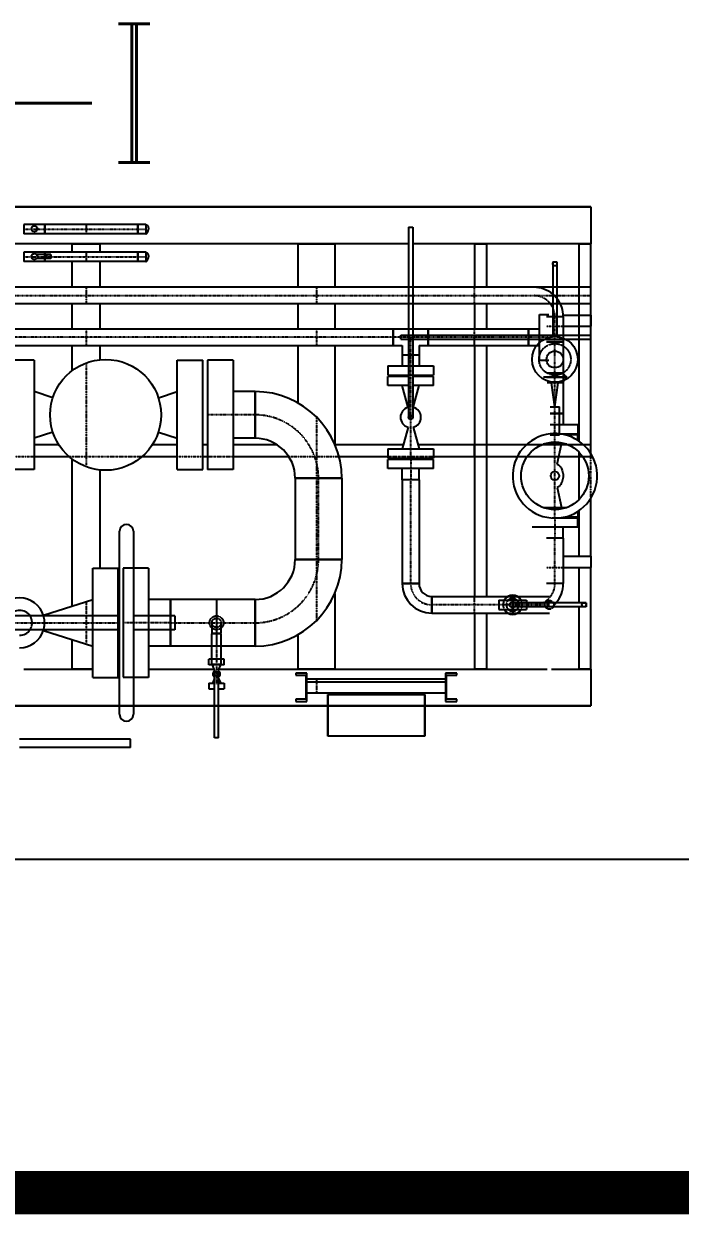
# Model space of a CAD drawing. Header units: millimetres. Extents: x -10011772 to -8149599, y 2847708 to 3434448.
# Drawn here: x -9516914 to -9512181, y 3139037 to 3147624 of the extents above; entities that cross this region are included whole.
import ezdxf

# ---------------------------------------------------------------- set-up
doc = ezdxf.new("R2010")
doc.units = ezdxf.units.MM
for name, pattern in [('DASHDOT2', [0.5, 0.25, -0.125, 0, -0.125]), ('DIVIDE2', [0.625, 0.25, -0.125, 0, -0.125, 0, -0.125]), ('HIDDEN2', [0.1875, 0.125, -0.0625])]:
    doc.linetypes.add(name, pattern=pattern)
doc.layers.add('总平面底图', color=9, linetype='Continuous')
doc.layers.add('电气-接地设计-接地线', color=3, linetype='接地线')
doc.styles.add('EESLTYPE', font='TXT.shx')
doc.styles.get("Standard").update_dxf_attribs({"font": 'romanc.SHX', "width": 0.75, "bigfont": 'hztxt.shx'})
doc.linetypes.add('接地线', pattern='A,500,["/",EESLTYPE,S=200,R=0,X=0,Y=-100],-200,60,-200', length=960)

# ---------------------------------------------------------------- blocks, each defined once
blk = doc.blocks.new('总平面底图 爆炸危险区 LOCATION I')
at = {"layer": '总平面底图'}
for p, q in [((212313.7, 109427.7), (218314.9, 109427.7)), ((218314.9, 107627.7), (212313.7, 107627.7)), ((212314.9, 107627.7), (218314.9, 107627.7)), ((236314.9, 107074.4), (206314.9, 107074.4))]:
    blk.add_line(p, q, dxfattribs=at)
at = {"layer": '总平面底图', "linetype": 'Continuous'}
for p, q in [((218314.9, 109427.7), (212314.9, 109427.7)), ((218314.9, 109427.7), (218314.9, 109294.4)), ((216270, 109364.4), (216270, 109348.1)), ((216346.1, 109364.4), (216270, 109364.4)), ((216346.1, 109364.4), (216346.1, 109348.1)), ((216346.1, 109331), (216346.1, 109364.4)), ((216681.1, 109364.4), (216346.1, 109364.4)), ((216681.1, 109331), (216681.1, 109364.4)), ((216681.1, 109364.4), (216681.1, 109347.7)), ((216709.7, 109364.4), (216681.1, 109364.4)), ((216709.7, 109364.4), (216709.7, 109347.7)), ((216270, 109348.1), (216270, 109331)), ((216346.1, 109331), (216270, 109331)), ((216297.4, 109348.7), (216297.4, 109348.7)), ((216297.4, 109348.1), (216297.4, 109348.7)), ((216318.7, 109348.7), (216318.7, 109348.7)), ((216318.7, 109348.1), (216318.7, 109348.7)), ((216346.1, 109348.1), (216346.1, 109331)), ((216681.1, 109331), (216346.1, 109331)), ((216681.1, 109347.7), (216681.1, 109331)), ((216709.7, 109331), (216681.1, 109331)), ((216709.7, 109347.7), (216709.7, 109331)), ((217657.4, 109354.8), (217664.9, 109354.8)), ((217657.4, 109354.8), (217657.4, 108965.2)), ((217664.9, 109354.8), (217672.4, 109354.8)), ((217672.4, 109354.8), (217672.4, 108965.2)), ((217657.4, 109294.4), (212527.6, 109294.4)), ((216444.1, 109264.4), (216444.1, 109294.4)), ((216444.1, 109294.4), (216545.7, 109294.4)), ((216545.7, 109264.4), (216545.7, 109294.4)), ((217258.2, 109294.4), (217391.6, 109294.4)), ((217258.2, 109294.4), (217258.2, 109137.9)), ((217391.6, 109294.4), (217391.6, 109137.9)), ((218314.9, 109294.4), (217672.4, 109294.4)), ((217894.9, 109294.4), (217938.6, 109294.4)), ((217894.9, 109294.4), (217894.9, 109137.9)), ((217938.6, 109294.4), (217938.6, 109137.9)), ((218271.2, 109294.4), (218271.2, 108583.3)), ((218271.2, 109294.4), (218314.9, 109294.4)), ((218314.9, 108537.2), (218314.9, 109294.4)), ((216270, 109264.4), (216270, 109248.1)), ((216346.1, 109264.4), (216270, 109264.4)), ((216270, 109248.1), (216270, 109231)), ((216346.1, 109231), (216270, 109231)), ((216297.4, 109248.7), (216297.4, 109248.7)), ((216297.4, 109248.1), (216297.4, 109248.7)), ((216367, 109256.2), (216315.6, 109256.2)), ((216367, 109241.2), (216315.6, 109241.2)), ((216346.1, 109264.4), (216346.1, 109256.2)), ((216346.1, 109256.2), (216346.1, 109264.4)), ((216681.1, 109264.4), (216346.1, 109264.4)), ((216346.1, 109241.2), (216346.1, 109231)), ((216346.1, 109231), (216346.1, 109241.2)), ((216681.1, 109231), (216346.1, 109231)), ((216367, 109256.2), (216367, 109248.7)), ((216367, 109248.7), (216367, 109241.2)), ((216444.1, 109137.9), (216444.1, 109231)), ((216545.7, 109137.9), (216545.7, 109231)), ((216681.1, 109231), (216681.1, 109264.4)), ((216681.1, 109264.4), (216681.1, 109247.7)), ((216709.7, 109264.4), (216681.1, 109264.4)), ((216681.1, 109247.7), (216681.1, 109231)), ((216709.7, 109231), (216681.1, 109231)), ((216709.7, 109264.4), (216709.7, 109247.7)), ((216709.7, 109247.7), (216709.7, 109231)), ((218177.4, 109230.1), (218184.9, 109230.1)), ((218177.4, 109230.1), (218177.4, 108959.9)), ((218184.9, 109230.1), (218192.4, 109230.1)), ((218192.4, 109230.1), (218192.4, 108959.9)), ((217657.4, 109137.9), (212388.6, 109137.9)), ((218314.9, 109137.9), (217672.4, 109137.9)), ((217657.4, 109077.6), (215029.9, 109077.6)), ((216444.1, 108987.9), (216444.1, 109077.6)), ((216545.7, 108987.9), (216545.7, 109077.6)), ((217258.2, 109077.6), (217258.2, 108987.9)), ((217391.6, 109077.6), (217391.6, 108987.9)), ((218314.9, 109077.6), (217672.4, 109077.6)), ((217894.9, 109077.6), (217894.9, 108987.9)), ((217938.6, 109077.6), (217938.6, 108987.9)), ((218129.5, 108965.2), (218129.5, 109040.3)), ((218129.5, 109040.3), (218162.9, 109040.3)), ((218177.4, 109031.5), (218154.7, 109031.5)), ((218177.4, 109031.5), (218154.7, 109031.5)), ((218215, 109031.5), (218192.4, 109031.5)), ((218215, 109031.5), (218192.4, 109031.5)), ((218214.9, 109037.8), (218314.9, 109037.8)), ((218215, 109031.5), (218215, 108954.6)), ((218314.9, 109037.8), (218314.9, 108997.7)), ((215029.9, 108987.9), (217601.4, 108987.9)), ((217601.4, 108927.6), (217601.4, 108987.9)), ((217601.4, 108987.9), (217657.4, 108987.9)), ((217601.4, 108987.9), (217601.4, 108957.7)), ((217672.4, 108987.9), (217728.4, 108987.9)), ((217728.4, 108965.2), (217728.4, 108987.9)), ((217728.4, 108987.9), (217728.4, 108965.2)), ((217728.4, 108987.9), (218089.7, 108987.9)), ((218089.7, 108965.2), (218089.7, 108987.9)), ((218089.7, 108987.9), (218129.5, 108987.9)), ((218089.7, 108987.9), (218089.7, 108965.2)), ((218215, 108997.7), (218314.9, 108997.7)), ((215029.9, 108927.6), (217601.4, 108927.6)), ((216444.1, 108837.1), (216444.1, 108927.6)), ((216545.7, 108876.8), (216545.7, 108927.6)), ((217258.2, 108927.6), (217258.2, 108721.1)), ((217391.6, 108927.6), (217391.6, 108571.7)), ((217601.4, 108957.7), (217601.4, 108927.6)), ((217601.4, 108927.6), (217634.7, 108927.6)), ((217629.1, 108957.7), (217629.1, 108965.2)), ((217629.1, 108965.2), (217657.4, 108965.2)), ((217629.1, 108950.2), (217629.1, 108957.7)), ((217629.1, 108950.2), (217657.4, 108950.2)), ((217634.7, 108927.6), (217634.7, 108894.2)), ((217657.4, 108950.2), (217657.4, 108669)), ((217672.4, 108965.2), (218314.9, 108965.2)), ((217672.4, 108950.2), (218314.9, 108950.2)), ((217672.4, 108950.2), (217672.4, 108669)), ((217695, 108927.6), (217728.4, 108927.6)), ((217695, 108927.6), (217695, 108894.2)), ((217728.4, 108927.6), (217728.4, 108950.2)), ((217728.4, 108950.2), (217728.4, 108927.6)), ((217728.4, 108927.6), (218089.7, 108927.6)), ((217894.9, 108927.6), (217894.9, 108022.9)), ((217938.6, 108927.6), (217938.6, 108022.9)), ((218089.7, 108927.6), (218089.7, 108950.2)), ((218089.7, 108950.2), (218089.7, 108927.6)), ((218089.7, 108927.6), (218129.5, 108927.6)), ((218129.5, 108875.2), (218129.5, 108950.2)), ((217634.7, 108894.2), (217657.4, 108894.2)), ((217634.7, 108894.2), (217634.7, 108854.4)), ((217634.7, 108894.2), (217657.4, 108894.2)), ((217672.4, 108894.2), (217695, 108894.2)), ((217672.4, 108894.2), (217695, 108894.2)), ((217695, 108894.2), (217695, 108854.4)), ((216306.9, 108874.6), (216214.9, 108874.6)), ((216306.9, 108874.6), (216306.9, 108677.7)), ((216822.8, 108677.7), (216822.8, 108874.6)), ((216822.8, 108874.6), (216914.9, 108874.6)), ((216914.9, 108677.7), (216914.9, 108874.6)), ((216932.4, 108874.6), (216932.4, 108677.7)), ((217024.5, 108874.6), (216932.4, 108874.6)), ((217024.5, 108874.6), (217024.5, 108677.7)), ((217582.3, 108854.4), (217657.4, 108854.4)), ((217582.3, 108854.4), (217582.3, 108821.1)), ((217672.4, 108854.4), (217747.4, 108854.4)), ((217747.4, 108854.4), (217747.4, 108821.1)), ((218129.5, 108875.2), (218162.9, 108875.2)), ((217582.3, 108821.1), (217657.4, 108821.1)), ((217657.4, 108816.6), (217582.3, 108816.6)), ((217582.3, 108783.3), (217582.3, 108816.6)), ((217672.4, 108821.1), (217747.4, 108821.1)), ((217747.4, 108816.6), (217672.4, 108816.6)), ((217747.4, 108783.3), (217747.4, 108816.6)), ((218212.7, 108793.6), (218218.6, 108802.4)), ((216307, 108761.9), (216307, 108677.7)), ((216374.7, 108739.7), (216307, 108761.9)), ((216755, 108739.7), (216822.8, 108761.9)), ((216822.8, 108593.6), (216822.8, 108761.9)), ((217103.8, 108761.9), (217024.5, 108761.9)), ((217103.8, 108761.9), (217103.8, 108677.7)), ((217103.8, 108593.6), (217103.8, 108761.9)), ((217657.4, 108783.3), (217582.3, 108783.3)), ((217657.4, 108783.3), (217634.7, 108783.3)), ((217655.5, 108704.7), (217634.7, 108783.3)), ((217695, 108783.3), (217672.4, 108783.3)), ((217747.4, 108783.3), (217672.4, 108783.3)), ((217674.3, 108704.7), (217695, 108783.3)), ((218212.7, 108793.6), (218157.1, 108793.6)), ((218184.9, 108706.3), (218173.2, 108793.6)), ((218184.9, 108706.3), (218196.5, 108793.6)), ((218215, 108797.1), (218215, 108682.9)), ((216306.9, 108677.7), (216306.9, 108480.9)), ((216307, 108677.7), (216307, 108593.6)), ((216822.8, 108480.9), (216822.8, 108677.7)), ((216914.9, 108480.9), (216914.9, 108677.7)), ((216932.4, 108677.7), (216932.4, 108480.9)), ((217024.5, 108677.7), (217024.5, 108480.9)), ((217103.8, 108677.7), (217103.8, 108593.6)), ((218168.2, 108706.3), (218201.5, 108706.3)), ((218201.5, 108606.3), (218201.5, 108706.3)), ((218201.5, 108682.9), (218215, 108682.9)), ((218215, 108682.9), (218201.5, 108682.9)), ((218215, 108682.9), (218215, 108643.1)), ((217655.5, 108633.4), (217634.7, 108554.8)), ((217674.3, 108633.4), (217695, 108554.8)), ((218201.5, 108643.1), (218267.4, 108643.1)), ((218267.4, 108643.1), (218267.4, 108609.7)), ((216374.7, 108615.7), (216307, 108593.6)), ((216755, 108615.7), (216822.8, 108593.6)), ((217103.8, 108593.6), (217024.5, 108593.6)), ((218168.2, 108606.3), (218201.5, 108606.3)), ((218201.5, 108609.7), (218267.4, 108609.7)), ((218267.4, 108605.3), (218222.9, 108605.3)), ((218267.4, 108585.8), (218267.4, 108605.3)), ((216306.9, 108571.4), (216395.5, 108571.4)), ((216734.3, 108571.4), (216822.8, 108571.4)), ((216914.9, 108571.4), (216932.4, 108571.4)), ((217024.5, 108571.4), (217180.7, 108571.4)), ((217391.7, 108571.4), (217639.1, 108571.4)), ((217582.3, 108554.8), (217664.9, 108554.8)), ((217582.3, 108554.8), (217582.3, 108521.5)), ((217634.7, 108554.8), (217695, 108554.8)), ((217664.9, 108554.8), (217747.4, 108554.8)), ((217690.7, 108571.4), (217894.9, 108571.4)), ((217747.4, 108554.8), (217747.4, 108521.5)), ((217894.9, 108571.4), (217894.9, 108527.7)), ((217894.9, 108527.7), (217894.9, 108571.4)), ((217894.9, 108571.4), (218314.9, 108571.4)), ((218184.9, 108572), (218142.3, 108572)), ((218227.4, 108572), (218184.9, 108572)), ((218193.5, 108500), (218208.2, 108572)), ((218271.2, 108543.8), (218271.2, 108371.6)), ((216306.9, 108527.7), (216432.6, 108527.7)), ((216444.1, 107988.1), (216444.1, 108518.3)), ((216697.2, 108527.7), (216822.8, 108527.7)), ((216914.9, 108527.7), (216932.4, 108527.7)), ((217024.5, 108527.7), (217225, 108527.7)), ((217406.5, 108527.7), (217582.3, 108527.7)), ((217582.3, 108521.5), (217664.9, 108521.5)), ((217664.9, 108517), (217582.3, 108517)), ((217582.3, 108483.7), (217582.3, 108517)), ((217664.9, 108521.5), (217747.4, 108521.5)), ((217747.4, 108517), (217664.9, 108517)), ((217747.4, 108527.7), (217894.9, 108527.7)), ((217747.4, 108483.7), (217747.4, 108517)), ((217894.9, 108527.7), (218314.9, 108527.7)), ((216306.9, 108480.9), (216214.9, 108480.9)), ((216545.7, 108124.6), (216545.7, 108478.6)), ((216822.8, 108480.9), (216914.9, 108480.9)), ((217024.5, 108480.9), (216932.4, 108480.9)), ((217664.9, 108483.7), (217582.3, 108483.7)), ((217634.7, 108443.9), (217634.7, 108483.7)), ((217747.4, 108483.7), (217664.9, 108483.7)), ((217695, 108443.9), (217695, 108483.7)), ((217416.6, 108449.1), (217248.3, 108449.1)), ((217248.3, 108449.1), (217248.3, 108156.3)), ((217248.3, 108449.1), (217416.6, 108449.1)), ((217416.6, 108449.1), (217416.6, 108156.3)), ((217664.9, 108443.9), (217634.7, 108443.9)), ((217664.9, 108443.9), (217634.7, 108443.9)), ((217634.7, 108443.9), (217634.7, 108068.9)), ((217695, 108443.9), (217664.9, 108443.9)), ((217695, 108443.9), (217664.9, 108443.9)), ((217695, 108443.9), (217695, 108068.9)), ((218193.5, 108415.4), (218208.2, 108343.5)), ((218314.9, 108167.8), (218314.9, 108378.2)), ((218142.3, 108343.5), (218184.9, 108343.5)), ((218184.9, 108343.5), (218227.4, 108343.5)), ((218267.4, 108329.6), (218267.4, 108310.1)), ((218271.2, 108332.1), (218271.2, 108167.8)), ((218267.4, 108305.7), (218195.6, 108305.7)), ((218222.9, 108310.1), (218267.4, 108310.1)), ((218267.4, 108272.4), (218267.4, 108305.7)), ((216614.9, 107597.7), (216614.9, 108257.7)), ((216664.9, 108257.7), (216664.9, 107597.7)), ((218184.9, 108272.4), (218102.3, 108272.4)), ((218267.4, 108272.4), (218184.9, 108272.4)), ((218215, 108232.5), (218215, 108272.4)), ((218184.9, 108232.5), (218154.7, 108232.5)), ((218184.9, 108232.5), (218154.7, 108232.5)), ((218215, 108232.5), (218184.9, 108232.5)), ((218215, 108232.5), (218184.9, 108232.5)), ((218215, 108232.5), (218215, 108068.9)), ((217248.3, 108156.3), (217416.6, 108156.3)), ((217416.6, 108156.3), (217248.3, 108156.3)), ((218215, 108167.8), (218314.9, 108167.8)), ((218314.9, 108167.8), (218314.9, 108127.7)), ((216518.4, 107952.7), (216518.4, 108124.6)), ((216518.4, 108124.6), (216610.5, 108124.6)), ((216610.5, 107952.7), (216610.5, 108124.6)), ((216720.1, 108124.6), (216664.9, 108124.6)), ((216720.1, 108124.6), (216720.1, 107952.7)), ((218215, 108127.7), (218314.9, 108127.7)), ((218271.2, 108127.7), (218271.2, 108000.2)), ((218314.9, 107761.1), (218314.9, 108127.7)), ((217634.7, 108068.9), (217695, 108068.9)), ((217664.9, 108068.9), (217634.7, 108068.9)), ((217695, 108068.9), (217664.9, 108068.9)), ((218215, 108068.9), (218154.7, 108068.9)), ((218184.9, 108068.9), (218154.7, 108068.9)), ((218215, 108068.9), (218184.9, 108068.9)), ((217391.6, 108033.8), (217391.6, 107761.1)), ((216340.6, 107955.1), (216518.4, 108011.9)), ((216518.4, 107952.7), (216518.4, 108011.9)), ((216799.4, 108011.9), (216720.1, 108011.9)), ((216799.4, 107952.7), (216799.4, 108011.9)), ((216964.9, 108011.9), (216799.4, 108011.9)), ((216799.4, 108011.9), (216799.4, 107952.7)), ((216964.9, 108011.9), (216964.9, 107843.6)), ((217103.8, 108011.9), (216964.9, 108011.9)), ((217103.8, 107927.7), (217103.8, 108011.9)), ((217103.8, 108011.9), (217103.8, 107843.6)), ((217741.1, 108022.9), (217741.1, 107992.7)), ((217741.1, 108022.9), (218015.9, 108022.9)), ((217741.1, 107962.6), (217741.1, 108022.9)), ((217741.1, 107992.7), (217741.1, 107962.6)), ((217982.6, 108009.4), (218032.6, 108009.4)), ((217982.6, 108009.4), (217982.6, 107976.1)), ((218297.3, 108000.2), (218027.1, 108000.2)), ((218297.3, 107985.2), (218027.1, 107985.2)), ((218032.6, 108022.9), (218032.6, 107962.6)), ((218032.6, 108009.4), (218082.6, 108009.4)), ((218049.3, 108022.9), (218164.9, 108022.9)), ((218082.6, 108009.4), (218082.6, 107976.1)), ((218271.2, 107985.2), (218271.2, 107761.1)), ((218297.3, 108000.2), (218297.3, 107992.7)), ((218297.3, 107992.7), (218297.3, 107985.2)), ((216614.9, 107952.7), (215510.1, 107952.7)), ((216814.9, 107952.7), (216664.9, 107952.7)), ((216814.9, 107952.7), (216814.9, 107927.7)), ((217741.1, 107962.6), (218015.9, 107962.6)), ((217894.9, 107962.6), (217894.9, 107761.1)), ((217938.6, 107962.6), (217938.6, 107761.1)), ((217982.6, 107976.1), (218032.6, 107976.1)), ((218032.6, 107976.1), (218082.6, 107976.1)), ((218049.3, 107962.6), (218164.9, 107962.6)), ((216614.9, 107902.7), (215510.1, 107902.7)), ((216340.6, 107900.3), (216518.4, 107843.6)), ((216518.4, 107843.6), (216518.4, 107902.7)), ((216518.4, 107730.9), (216518.4, 107902.7)), ((216610.5, 107730.9), (216610.5, 107902.7)), ((216814.9, 107902.7), (216664.9, 107902.7)), ((216720.1, 107902.7), (216720.1, 107730.9)), ((216799.4, 107843.6), (216799.4, 107902.7)), ((216799.4, 107902.7), (216799.4, 107843.6)), ((216814.9, 107927.7), (216814.9, 107902.7)), ((217103.8, 107843.6), (217103.8, 107927.7)), ((216444.1, 107761.1), (216444.1, 107867.3)), ((217258.2, 107884.3), (217258.2, 107761.1)), ((216799.4, 107843.6), (216720.1, 107843.6)), ((216964.9, 107843.6), (216799.4, 107843.6)), ((216948.2, 107796.4), (216948.2, 107843.6)), ((217103.8, 107843.6), (216964.9, 107843.6)), ((216981.6, 107796.4), (216981.6, 107843.6)), ((216964.9, 107796.4), (216937.1, 107796.4)), ((216937.1, 107775.8), (216937.1, 107796.4)), ((216964.9, 107775.8), (216937.1, 107775.8)), ((216959.3, 107755), (216949.7, 107775.8)), ((216992.7, 107796.4), (216964.9, 107796.4)), ((216992.7, 107775.8), (216964.9, 107775.8)), ((216970.5, 107755), (216980, 107775.8)), ((216992.7, 107775.8), (216992.7, 107796.4)), ((216269.9, 107761.1), (216518.4, 107761.1)), ((216518.4, 107761.1), (216444.1, 107761.1)), ((216518.4, 107730.9), (216610.5, 107730.9)), ((216610.5, 107761.1), (216614.9, 107761.1)), ((216720.1, 107730.9), (216664.9, 107730.9)), ((216720.1, 107761.1), (216956.5, 107761.1)), ((216957.4, 107726.5), (216949.7, 107709.8)), ((216957.4, 107512.8), (216957.4, 107742.8)), ((216972.4, 107512.8), (216972.4, 107742.8)), ((216972.4, 107726.5), (216980, 107709.8)), ((216973.3, 107761.1), (218157.4, 107761.1)), ((217250.4, 107746), (217250.4, 107738.5)), ((217290.6, 107746), (217250.4, 107746)), ((217250.4, 107738.5), (217287.4, 107738.5)), ((217391.6, 107761.1), (217258.2, 107761.1)), ((217287.4, 107738.5), (217287.4, 107651.9)), ((217290.6, 107644.4), (217290.6, 107746)), ((217290.6, 107725.2), (217790.6, 107725.2)), ((217790.6, 107746), (217790.6, 107644.4)), ((217830.7, 107746), (217790.6, 107746)), ((217793.7, 107651.9), (217793.7, 107738.5)), ((217793.7, 107738.5), (217830.7, 107738.5)), ((217830.7, 107738.5), (217830.7, 107746)), ((217938.6, 107761.1), (217894.9, 107761.1)), ((218172.4, 107761.1), (218314.9, 107761.1)), ((218314.9, 107761.1), (218271.2, 107761.1)), ((218314.9, 107761.1), (218314.9, 107627.7)), ((216937.1, 107709.8), (216957.4, 107709.8)), ((216937.1, 107709.8), (216937.1, 107689.2)), ((216937.1, 107689.2), (216957.4, 107689.2)), ((216972.4, 107709.8), (216992.7, 107709.8)), ((216972.4, 107689.2), (216992.7, 107689.2)), ((216992.7, 107709.8), (216992.7, 107689.2)), ((217290.6, 107714.6), (217790.6, 107714.6)), ((217287.4, 107651.9), (217250.4, 107651.9)), ((217250.4, 107651.9), (217250.4, 107644.4)), ((217250.4, 107644.4), (217290.6, 107644.4)), ((217790.6, 107674.4), (217290.6, 107674.4)), ((217365.6, 107519.3), (217365.6, 107669.3)), ((217365.6, 107669.3), (217365.6, 107519.3)), ((217365.6, 107669.3), (217715.6, 107669.3)), ((217715.6, 107669.3), (217365.6, 107669.3)), ((217715.6, 107669.3), (217715.6, 107519.3)), ((217715.6, 107519.3), (217715.6, 107669.3)), ((217790.6, 107644.4), (217830.7, 107644.4)), ((217830.7, 107651.9), (217793.7, 107651.9)), ((217830.7, 107644.4), (217830.7, 107651.9)), ((216269.9, 107627.7), (216614.9, 107627.7)), ((216664.9, 107627.7), (216957.4, 107627.7)), ((216972.4, 107627.7), (217365.6, 107627.7)), ((217715.6, 107627.7), (218314.9, 107627.7)), ((216964.9, 107512.8), (216957.4, 107512.8)), ((216972.4, 107512.8), (216964.9, 107512.8)), ((217715.6, 107519.3), (217365.6, 107519.3)), ((217715.6, 107519.3), (217365.6, 107519.3)), ((216654.9, 107507.7), (216254.9, 107507.7)), ((216654.9, 107477.7), (216254.9, 107477.7)), ((216654.9, 107477.7), (216654.9, 107507.7))]:
    blk.add_line(p, q, dxfattribs=at)
at = {"layer": '总平面底图', "linetype": 'DASHDOT2'}
for p, q in [((216494.9, 109364.4), (216494.9, 109331)), ((216494.9, 109264.4), (216494.9, 109231)), ((216494.9, 109137.9), (216494.9, 109077.6)), ((217324.9, 109137.9), (217324.9, 109077.6)), ((217894.9, 109077.6), (217894.9, 109137.9)), ((216494.9, 108987.9), (216494.9, 108927.6)), ((217324.9, 108987.9), (217324.9, 108927.6)), ((217894.9, 108927.6), (217894.9, 108987.9)), ((218154.7, 108997.7), (218215, 108997.7)), ((216494.9, 108865.1), (216494.9, 108490.4)), ((217324.9, 108670.3), (217324.9, 107935.1)), ((216214.9, 108527.7), (216306.9, 108527.7)), ((216432.6, 108527.7), (216494.9, 108527.7)), ((216494.9, 108527.7), (216697.2, 108527.7)), ((216822.8, 108527.7), (216914.9, 108527.7)), ((216932.4, 108527.7), (217024.5, 108527.7)), ((217225, 108527.7), (217324.9, 108527.7)), ((217324.9, 108527.7), (217406.5, 108527.7)), ((217582.3, 108527.7), (217747.4, 108527.7)), ((218314.9, 108378.2), (218314.9, 108537.2)), ((218154.7, 108127.7), (218215, 108127.7)), ((216494.9, 108004.3), (216494.9, 107851.1)), ((217894.9, 107962.6), (217894.9, 108022.9)), ((217324.9, 107725.2), (217324.9, 107674.4)), ((216614.9, 107627.7), (216664.9, 107627.7)), ((216957.4, 107627.7), (216972.4, 107627.7)), ((217365.6, 107627.7), (217715.6, 107627.7))]:
    blk.add_line(p, q, dxfattribs=at)
at = {"layer": '总平面底图', "linetype": 'DIVIDE2'}
for p, q in [((216269.9, 109347.7), (216270, 109347.7)), ((216270, 109347.7), (216346.1, 109347.7)), ((216308, 109348.7), (216308, 109348.7)), ((216308, 109348.7), (216308, 109347.7)), ((216346.1, 109347.7), (216346.1, 109347.7)), ((216346.1, 109347.7), (216346.1, 109347.7)), ((216346.1, 109347.7), (216681.1, 109347.7)), ((216681.1, 109347.7), (216681.1, 109347.7)), ((216681.1, 109347.7), (216709.7, 109347.7)), ((216269.9, 109247.7), (216270, 109247.7)), ((216270, 109247.7), (216297.4, 109247.7)), ((216297.4, 109247.7), (216346.1, 109247.7)), ((216346.1, 109247.7), (216346.1, 109247.7)), ((216346.1, 109247.7), (216346.1, 109247.7)), ((216346.1, 109247.7), (216367, 109247.7)), ((216367, 109247.7), (216681.1, 109247.7)), ((216681.1, 109247.7), (216681.1, 109247.7)), ((216681.1, 109247.7), (216709.7, 109247.7)), ((215414.9, 109107.7), (217657.4, 109107.7)), ((217657.4, 109107.7), (217672.4, 109107.7)), ((217672.4, 109107.7), (218314.9, 109107.7)), ((218184.9, 109031.5), (218184.9, 109031.5)), ((218184.9, 109031.5), (218184.9, 109031.5)), ((218184.9, 108941.2), (218184.9, 109031.5)), ((217601.4, 108957.7), (215029.9, 108957.7)), ((217601.4, 108957.7), (217601.4, 108957.7)), ((217629.1, 108957.7), (217601.4, 108957.7)), ((217601.4, 108957.7), (217601.4, 108957.7)), ((217728.4, 108957.7), (217629.1, 108957.7)), ((217664.9, 108894.2), (217664.9, 108957.7)), ((217728.4, 108957.7), (217728.4, 108957.7)), ((218089.7, 108957.7), (217728.4, 108957.7)), ((218162.9, 108957.7), (218089.7, 108957.7)), ((218184.9, 108941.2), (218184.9, 108941.2)), ((218184.9, 108941.2), (218184.9, 108941.2)), ((218184.9, 108814.2), (218184.9, 108941.2)), ((217664.9, 108821.1), (217664.9, 108894.2)), ((217664.9, 108894.2), (217664.9, 108894.2)), ((217664.9, 108521.5), (217664.9, 108816.6)), ((218184.9, 108811.1), (218184.9, 108814.2)), ((218184.9, 108814.2), (218184.9, 108814.2)), ((218184.9, 108811.1), (218184.9, 108811.1)), ((218184.9, 108793.6), (218184.9, 108811.1)), ((218184.9, 108682.9), (218184.9, 108793.6)), ((217103.8, 108677.7), (216932.4, 108677.7)), ((217103.8, 108677.7), (217103.8, 108677.7)), ((217103.8, 108677.7), (217103.8, 108677.7)), ((218184.9, 108609.7), (218184.9, 108682.9)), ((218184.9, 108310.1), (218184.9, 108605.3)), ((217664.9, 108517), (217664.9, 108443.9)), ((217332.4, 108156.3), (217332.4, 108449.1)), ((217332.4, 108449.1), (217332.4, 108449.1)), ((217332.4, 108449.1), (217332.4, 108449.1)), ((217664.9, 108068.9), (217664.9, 108443.9)), ((218184.9, 108305.7), (218184.9, 108305.3)), ((218184.9, 108305.3), (218184.9, 108232.5)), ((218184.9, 108068.9), (218184.9, 108232.5)), ((217332.4, 108156.3), (217332.4, 108156.3)), ((217332.4, 108156.3), (217332.4, 108156.3)), ((217664.9, 108068.9), (217664.9, 108068.9)), ((217664.9, 108068.9), (217664.9, 108068.9)), ((218184.9, 108068.9), (218184.9, 108068.9)), ((218184.9, 108068.9), (218184.9, 108068.9)), ((217982.6, 107992.7), (217741.1, 107992.7)), ((217741.1, 107992.7), (217741.1, 107992.7)), ((217741.1, 107992.7), (217741.1, 107992.7)), ((218032.6, 107992.7), (217982.6, 107992.7)), ((218032.6, 107992.7), (218032.6, 107992.7)), ((218032.6, 107992.7), (218032.7, 107992.7)), ((218082.6, 107992.7), (218032.6, 107992.7)), ((218164.9, 107992.7), (218082.6, 107992.7)), ((215899.3, 107927.7), (216610.5, 107927.7)), ((216799.4, 107927.7), (216628, 107927.7)), ((216799.4, 107927.7), (216814.9, 107927.7)), ((216814.9, 107927.7), (216964.9, 107927.7)), ((216964.9, 107927.7), (216964.9, 107927.7)), ((216964.9, 107927.7), (216964.9, 107927.7)), ((216964.9, 107927.7), (217103.8, 107927.7)), ((216964.9, 107927.7), (216964.9, 107889.6)), ((217103.8, 107927.7), (217103.8, 107927.7)), ((217103.8, 107927.7), (217103.8, 107927.7)), ((216964.9, 107889.6), (216964.9, 107843.6)), ((216964.9, 107889.6), (216964.9, 107889.6)), ((216964.9, 107889.6), (216964.9, 107889.6)), ((216964.9, 107843.6), (216964.9, 107796.4)), ((216964.9, 107796.4), (216964.9, 107778.9)), ((216964.9, 107778.9), (216964.9, 107706.7))]:
    blk.add_line(p, q, dxfattribs=at)
at = {"layer": '总平面底图', "linetype": 'HIDDEN2'}
for p, q in [((216318.7, 109248.7), (216318.7, 109248.7)), ((216318.7, 109248.1), (216318.7, 109248.7)), ((216346.1, 109256.2), (216346.1, 109248.1)), ((216346.1, 109241.2), (216346.1, 109256.2)), ((216346.1, 109248.1), (216346.1, 109241.2)), ((217672.4, 109137.9), (217657.4, 109137.9)), ((217672.4, 109077.6), (217657.4, 109077.6)), ((218192.4, 109031.5), (218177.4, 109031.5)), ((218192.4, 109031.5), (218177.4, 109031.5)), ((217657.4, 108987.9), (217672.4, 108987.9)), ((217657.4, 108965.2), (217672.4, 108965.2)), ((217657.4, 108965.2), (217657.4, 108950.2)), ((217657.4, 108950.2), (217672.4, 108950.2)), ((217672.4, 108965.2), (217672.4, 108950.2)), ((217728.4, 108950.2), (217728.4, 108965.2)), ((217728.4, 108965.2), (217728.4, 108957.7)), ((217728.4, 108957.7), (217728.4, 108950.2)), ((218089.7, 108957.7), (218089.7, 108965.2)), ((218089.7, 108965.2), (218089.7, 108957.7)), ((218089.7, 108950.2), (218089.7, 108957.7)), ((218089.7, 108957.7), (218089.7, 108950.2)), ((218129.5, 108957.7), (218129.5, 108965.2)), ((218129.5, 108950.2), (218129.5, 108957.7)), ((218215, 108941.2), (218154.7, 108941.2)), ((218154.7, 108941.2), (218184.9, 108941.2)), ((218184.9, 108941.2), (218215, 108941.2)), ((218215, 108954.6), (218215, 108941.2)), ((218215, 108941.2), (218215, 108814.2)), ((217657.4, 108894.2), (217664.9, 108894.2)), ((217657.4, 108894.2), (217672.4, 108894.2)), ((217664.9, 108894.2), (217672.4, 108894.2)), ((217657.4, 108854.4), (217664.9, 108854.4)), ((217664.9, 108854.4), (217672.4, 108854.4)), ((217657.4, 108821.1), (217664.9, 108821.1)), ((217664.9, 108821.1), (217672.4, 108821.1)), ((218226.6, 108814.1), (218143.2, 108814.1)), ((218215, 108814.2), (218154.7, 108814.2)), ((218154.7, 108814.2), (218184.9, 108814.2)), ((218212.7, 108827.8), (218157.1, 108827.8)), ((218184.9, 108814.2), (218215, 108814.2)), ((218212.7, 108827.8), (218226.6, 108814.1)), ((218215, 108814.2), (218215, 108797.1)), ((218218.6, 108802.4), (218226.6, 108814.1)), ((218168.2, 108682.9), (218184.9, 108682.9)), ((218201.5, 108682.9), (218168.2, 108682.9)), ((218184.9, 108682.9), (218201.5, 108682.9)), ((218168.2, 108643.1), (218184.9, 108643.1)), ((218184.9, 108643.1), (218201.5, 108643.1)), ((218168.2, 108609.7), (218184.9, 108609.7)), ((218184.9, 108609.7), (218201.5, 108609.7)), ((218184.9, 108305.7), (218174.2, 108305.7)), ((218195.6, 108305.7), (218184.9, 108305.7)), ((216628, 108124.6), (216628, 107927.7)), ((216664.9, 108124.6), (216628, 108124.6)), ((218015.9, 108022.9), (218032.6, 108022.9)), ((218032.6, 108022.9), (218049.3, 108022.9)), ((216518.4, 107902.7), (216518.4, 107952.7)), ((216518.4, 107927.7), (216518.4, 107952.7)), ((216610.5, 107927.7), (216610.5, 107952.7)), ((216720.1, 107952.7), (216720.1, 107927.7)), ((216799.4, 107927.7), (216799.4, 107952.7)), ((216799.4, 107952.7), (216799.4, 107927.7)), ((218015.9, 107962.6), (218032.6, 107962.6)), ((218032.6, 107962.6), (218049.3, 107962.6)), ((216518.4, 107902.7), (216518.4, 107927.7)), ((216610.5, 107902.7), (216610.5, 107927.7)), ((216628, 107927.7), (216628, 107730.9)), ((216720.1, 107927.7), (216720.1, 107902.7)), ((216799.4, 107902.7), (216799.4, 107927.7)), ((216799.4, 107927.7), (216799.4, 107902.7)), ((216948.2, 107927.7), (216948.2, 107889.6)), ((216981.6, 107889.6), (216981.6, 107927.7)), ((216948.2, 107889.6), (216981.6, 107889.6)), ((216948.2, 107843.6), (216948.2, 107889.6)), ((216964.9, 107889.6), (216948.2, 107889.6)), ((216981.6, 107889.6), (216964.9, 107889.6)), ((216981.6, 107843.6), (216981.6, 107889.6)), ((216948.2, 107778.9), (216948.2, 107796.4)), ((216948.2, 107778.9), (216981.6, 107778.9)), ((216981.6, 107778.9), (216981.6, 107796.4)), ((216664.9, 107730.9), (216628, 107730.9))]:
    blk.add_line(p, q, dxfattribs=at)
at = {"layer": '总平面底图', "linetype": 'Continuous'}
for centre, radius in [((216308, 109348.7), 10.7), ((216308, 109248.7), 10.7), ((216359.5, 109248.7), 7.5), ((218184.9, 109222.6), 7.5), ((218184.9, 108877.7), 82.5), ((218184.9, 108877.7), 30.2), ((216564.9, 108677.7), 200), ((217664.9, 108669), 7.5), ((218184.9, 108457.7), 121.9), ((218184.9, 108457.7), 15.2), ((218289.8, 107992.7), 7.5), ((216964.9, 107742.8), 7.5)]:
    blk.add_circle(centre, radius, dxfattribs=at)
at = {"layer": '总平面底图', "linetype": 'HIDDEN2'}
for centre, radius in [((218184.9, 108877.7), 57.1), ((218184.9, 108877.7), 57.1), ((218032.6, 107992.7), 10.7), ((218164.9, 107992.7), 16), ((216964.9, 107927.7), 25.1), ((216964.9, 107927.7), 16.7)]:
    blk.add_circle(centre, radius, dxfattribs=at)
at = {"layer": '总平面底图', "linetype": 'Continuous'}
for centre, radius, start, end in [((218108.7, 109031.5), 106.4, 49.7665, 90), ((218108.7, 109031.5), 106.4, 0, 38.1003), ((217103.8, 108449.1), 312.7, 0, 90), ((217664.9, 108669), 36.9, 104.7906, 255.2094), ((217664.9, 108669), 36.9, 284.7906, 75.2094), ((217103.8, 108449.1), 144.5, 0, 90), ((218184.9, 108457.7), 152.4, 96.2722, 83.7278), ((216639.9, 108257.7), 25, 0, 180), ((217103.8, 108156.3), 312.7, 270, 0), ((217103.8, 108156.3), 144.5, 270, 0), ((217741.1, 108068.9), 106.4, 180, 270), ((217741.1, 108068.9), 46, 180, 270), ((218108.7, 108068.9), 106.4, 319.7665, 0), ((218032.6, 107992.7), 34.5, 28.8738, 151.1262), ((216254.9, 107927.7), 90, 16.1276, 163.8724), ((218032.6, 107992.7), 23, 46.4125, 133.5875), ((216254.9, 107927.7), 45, 33.749, 146.251), ((218032.6, 107992.7), 34.5, 208.8738, 331.1262), ((218032.6, 107992.7), 23, 226.4125, 313.5875), ((216254.9, 107927.7), 90, 270, 343.8724), ((216254.9, 107927.7), 45, 270, 326.251), ((216964.9, 107742.8), 13.4, 114.689, 235.9605), ((216964.9, 107742.8), 13.4, 0, 65.311), ((216964.9, 107742.8), 13.4, 304.0395, 0), ((216639.9, 107597.7), 25, 180, 0)]:
    blk.add_arc(centre, radius, start, end, dxfattribs=at)
at = {"layer": '总平面底图', "linetype": 'DIVIDE2'}
for centre, radius, start, end in [((218108.7, 109031.5), 76.2, 25.6342, 90), ((218108.7, 109031.5), 76.2, 0, 25.6342), ((217103.8, 108449.1), 228.6, 0, 90), ((217103.8, 108156.3), 228.6, 270, 0), ((217741.1, 108068.9), 76.2, 180, 270), ((218108.7, 108068.9), 76.2, 295.6342, 0)]:
    blk.add_arc(centre, radius, start, end, dxfattribs=at)
at = {"layer": '总平面底图', "linetype": 'HIDDEN2'}
for centre, radius, start, end in [((218108.7, 109031.5), 106.4, 38.1003, 49.7665), ((218184.9, 108457.7), 152.4, 90, 96.2722), ((218184.9, 108457.7), 152.4, 83.7278, 90), ((218032.6, 107992.7), 34.5, 151.1262, 180), ((218032.6, 107992.7), 34.5, 180, 208.8738), ((218032.6, 107992.7), 23, 133.5875, 180), ((218032.6, 107992.7), 23, 180, 226.4125), ((218032.6, 107992.7), 23, 313.5875, 46.4125), ((218032.6, 107992.7), 34.5, 331.1262, 28.8738), ((218108.7, 108068.9), 106.4, 308.1003, 319.7665), ((216254.9, 107927.7), 45, 326.251, 33.749), ((216254.9, 107927.7), 90, 343.8724, 16.1276)]:
    blk.add_arc(centre, radius, start, end, dxfattribs=at)
at = {"layer": '总平面底图', "linetype": 'Continuous'}
blk.add_ellipse((216308, 109348.7), major_axis=(10.7, 0), ratio=0.999688, dxfattribs=at)
at = {"layer": '总平面底图', "linetype": 'HIDDEN2'}
blk.add_ellipse((216308, 109248.7), major_axis=(10.7, 0), ratio=0.999688, dxfattribs=at)
at = {"layer": '总平面底图', "linetype": 'Continuous'}
for points in [[(216709.7, 109364.4), (216710.2, 109364.4), (216710.8, 109364.3), (216711.4, 109364.1)], [(216711.4, 109364.1), (216712, 109363.9), (216712.6, 109363.6), (216713.2, 109363.2)], [(216713.2, 109363.2), (216713.9, 109362.8), (216714.5, 109362.1), (216715.1, 109361.4)], [(216715.1, 109361.4), (216715.9, 109360.4), (216716.6, 109359.2), (216717.2, 109357.8)], [(216717.2, 109357.8), (216717.8, 109356.5), (216718.3, 109354.9), (216718.6, 109353.3)], [(216709.7, 109331), (216710.2, 109331), (216710.8, 109331.1), (216711.4, 109331.3)], [(216711.4, 109331.3), (216712, 109331.5), (216712.6, 109331.8), (216713.2, 109332.2)], [(216713.2, 109332.2), (216713.9, 109332.7), (216714.5, 109333.3), (216715.1, 109334)], [(216715.1, 109334), (216715.9, 109335), (216716.6, 109336.2), (216717.2, 109337.6)], [(216717.2, 109337.6), (216717.8, 109339), (216718.3, 109340.5), (216718.6, 109342.2)], [(216718.6, 109353.3), (216719, 109351.6), (216719.2, 109349.9), (216719.2, 109348.1)], [(216718.6, 109342.2), (216719, 109343.8), (216719.2, 109345.6), (216719.2, 109347.3)], [(216719.2, 109348.1), (216719.2, 109348), (216719.2, 109347.8), (216719.2, 109347.7)], [(216719.2, 109347.3), (216719.2, 109347.4), (216719.2, 109347.6), (216719.2, 109347.7)], [(216709.7, 109264.4), (216710.2, 109264.4), (216710.8, 109264.3), (216711.4, 109264.1)], [(216709.7, 109231), (216710.2, 109231), (216710.8, 109231.1), (216711.4, 109231.3)], [(216711.4, 109264.1), (216712, 109263.9), (216712.6, 109263.6), (216713.2, 109263.2)], [(216711.4, 109231.3), (216712, 109231.5), (216712.6, 109231.8), (216713.2, 109232.2)], [(216713.2, 109263.2), (216713.9, 109262.8), (216714.5, 109262.1), (216715.1, 109261.4)], [(216713.2, 109232.2), (216713.9, 109232.7), (216714.5, 109233.3), (216715.1, 109234)], [(216715.1, 109261.4), (216715.9, 109260.4), (216716.6, 109259.2), (216717.2, 109257.8)], [(216715.1, 109234), (216715.9, 109235), (216716.6, 109236.2), (216717.2, 109237.6)], [(216717.2, 109257.8), (216717.8, 109256.5), (216718.3, 109254.9), (216718.6, 109253.3)], [(216717.2, 109237.6), (216717.8, 109239), (216718.3, 109240.5), (216718.6, 109242.2)], [(216718.6, 109253.3), (216719, 109251.6), (216719.2, 109249.9), (216719.2, 109248.1)], [(216718.6, 109242.2), (216719, 109243.8), (216719.2, 109245.6), (216719.2, 109247.3)], [(216719.2, 109248.1), (216719.2, 109248), (216719.2, 109247.8), (216719.2, 109247.7)], [(216719.2, 109247.3), (216719.2, 109247.4), (216719.2, 109247.6), (216719.2, 109247.7)], [(218193.5, 108500), (218194.9, 108499.4), (218196.2, 108498.7), (218197.4, 108497.8)], [(218197.4, 108497.8), (218199.7, 108496.2), (218201.9, 108494.1), (218203.9, 108491.6)], [(218203.9, 108491.6), (218206.3, 108488.5), (218208.4, 108484.8), (218210.1, 108480.7)], [(218210.1, 108480.7), (218212.2, 108475.6), (218213.6, 108469.8), (218214.1, 108463.8)], [(218214.1, 108463.8), (218214.8, 108456.9), (218214.3, 108449.7), (218212.7, 108443.1)], [(218197.4, 108417.6), (218196.1, 108416.7), (218194.8, 108416), (218193.5, 108415.4)], [(218205.7, 108426.4), (218203.3, 108422.7), (218200.5, 108419.8), (218197.4, 108417.6)], [(218212.7, 108443.1), (218211.3, 108436.8), (218208.9, 108431.1), (218205.7, 108426.4)]]:
    blk.add_open_spline(points, degree=3, dxfattribs=at)
at = {"layer": '总平面底图', "width": 0.75}
blk.add_text('S-0301-I', height=500, rotation=0, dxfattribs=at).set_placement((214136.7, 109588.2))

msp = doc.modelspace()

# ---------------------------------------------------------------- linework, layer by layer
at = {"layer": '电气-接地设计-接地线', "color": 1, "linetype": '接地线', "ltscale": 0.005, "const_width": 310.8}
msp.add_lwpolyline([(-9494114.4, 3139192.7), (-9518540.9, 3139192.7)], dxfattribs=at)

# ---------------------------------------------------------------- block references
at = {"layer": '总平面底图', "xscale": 2, "yscale": 2, "zscale": 2}
msp.add_blockref('总平面底图 爆炸危险区 LOCATION I', (-9949454.3, 2927447.9), dxfattribs=at)

doc.saveas('drawing.dxf')
